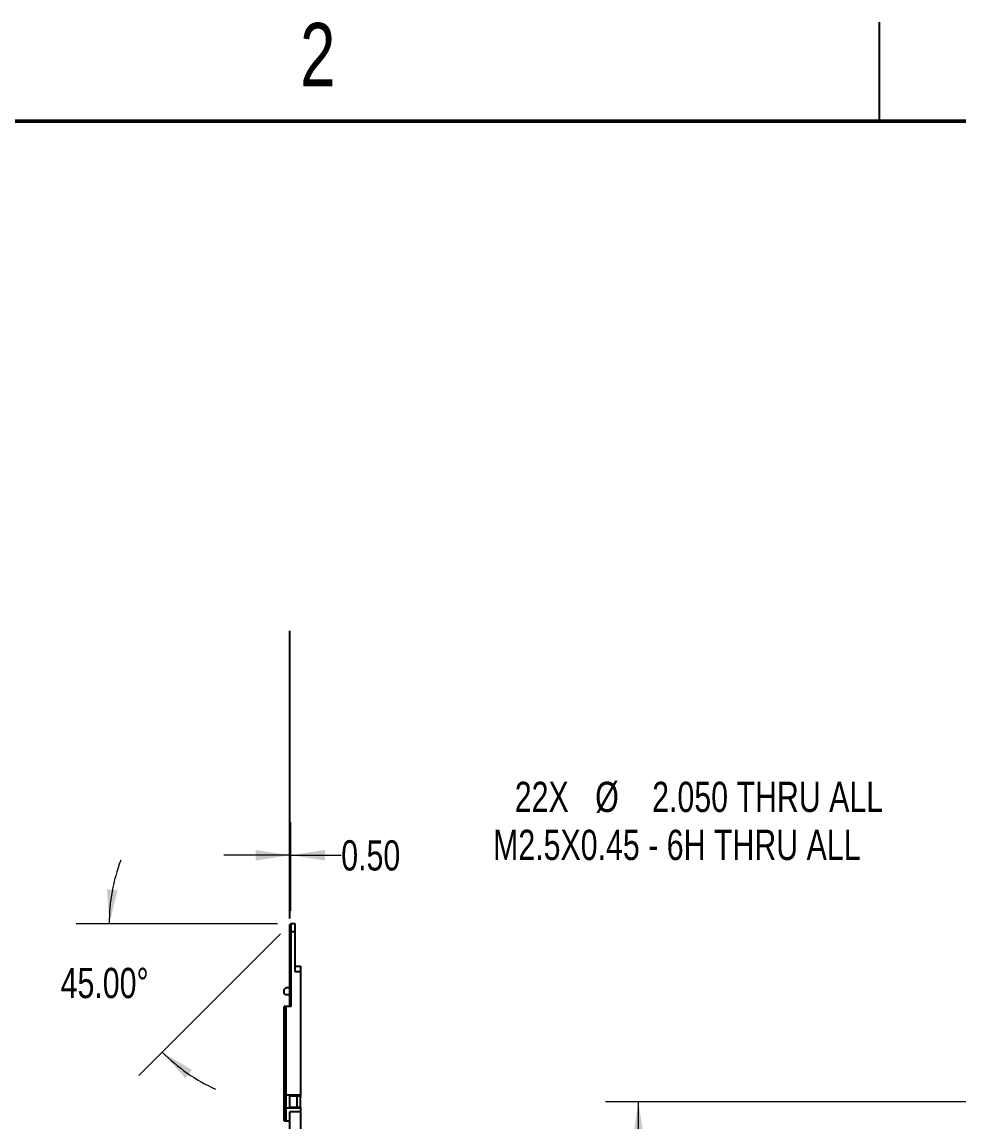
# Model space of a CAD drawing. Header units: millimetres. Extents: x 3 to 429, y 3 to 276.
# Drawn here: x 241.4 to 331.5, y 170.4 to 276.3 of the extents above; entities that cross this region are included whole.
import ezdxf

# ---------------------------------------------------------------- set-up
doc = ezdxf.new("R2010")
doc.units = ezdxf.units.MM
doc.styles.add('SLDTEXTSTYLE0', font='TXT', dxfattribs={"width": 0.75})
doc.dimstyles.new('SLDDIMSTYLE11', dxfattribs={"dimtxt": 0.18, "dimasz": 3.302, "dimexe": 0, "dimexo": 0.0625, "dimgap": 0, "dimtad": 0, "dimtih": 1, "dimtoh": 1, "dimdec": 0, "dimrnd": 1e-09, "dimzin": 0, "dimdsep": 46, "dimtxsty": 'Standard', "dimblk1": 'NONE', "dimblk2": 'NONE', "dimsah": 1, "dimcen": 0.09, "dimadec": 0, "dimazin": 0, "dimtfac": 3.302, "dimtdec": 0, "dimtofl": 0, "dimtmove": 0, "dimatfit": 3, "dimldrblk": 'NONE', "dimfxl": 1, "dimfrac": 2, "dimtolj": 1, "dimtzin": 0, "dimarcsym": 0})
doc.dimstyles.new('SLDDIMSTYLE14', dxfattribs={"dimtxt": 2.910417, "dimasz": 3.302, "dimexe": 0, "dimexo": 0.0625, "dimgap": 0.727604, "dimtad": 0, "dimtih": 1, "dimtoh": 1, "dimdec": 3, "dimlfac": 6.5, "dimrnd": 1e-09, "dimzin": 4, "dimdsep": 46, "dimtxsty": 'SLDTEXTSTYLE0', "dimsah": 1, "dimcen": 0, "dimadec": 0, "dimazin": 1, "dimtfac": 1, "dimtofl": 0, "dimtmove": 0, "dimatfit": 3, "dimfxl": 1, "dimfrac": 2, "dimtolj": 1, "dimtzin": 12, "dimarcsym": 0})
doc.dimstyles.new('SLDDIMSTYLE2', dxfattribs={"dimtxt": 2.910417, "dimasz": 3.302, "dimexe": 0, "dimexo": 0.0625, "dimgap": 0.727604, "dimtad": 0, "dimtih": 1, "dimtoh": 1, "dimlfac": 6.5, "dimrnd": 1e-09, "dimzin": 12, "dimdsep": 46, "dimtxsty": 'SLDTEXTSTYLE0', "dimsah": 1, "dimcen": 0.09, "dimadec": 0, "dimazin": 3, "dimtfac": 1, "dimtofl": 0, "dimtmove": 0, "dimatfit": 3, "dimfxl": 1, "dimfrac": 2, "dimtolj": 1, "dimtzin": 12, "dimarcsym": 0})
doc.dimstyles.new('SLDDIMSTYLE7', dxfattribs={"dimtxt": 2.910417, "dimasz": 3.302, "dimexe": 0, "dimexo": 0.0625, "dimgap": 0.727604, "dimtad": 0, "dimtih": 1, "dimtoh": 1, "dimlfac": 6.5, "dimrnd": 1e-09, "dimzin": 0, "dimdsep": 46, "dimtxsty": 'SLDTEXTSTYLE0', "dimsah": 1, "dimcen": 0.09, "dimadec": 0, "dimazin": 0, "dimtfac": 1, "dimtmove": 0, "dimatfit": 0, "dimfxl": 1, "dimfrac": 2, "dimtolj": 1, "dimtzin": 12, "dimarcsym": 0})
doc.dimstyles.new('SLDDIMSTYLE8', dxfattribs={"dimtxt": 2.910417, "dimasz": 3.302, "dimexe": 0, "dimexo": 0.0625, "dimgap": 0.727604, "dimtad": 0, "dimtih": 1, "dimtoh": 1, "dimdec": 4, "dimlfac": 6.5, "dimzin": 4, "dimdsep": 46, "dimtxsty": 'SLDTEXTSTYLE0', "dimsah": 1, "dimcen": 0.09, "dimazin": 1, "dimtfac": 1, "dimtofl": 0, "dimtmove": 0, "dimatfit": 3, "dimfxl": 1, "dimfrac": 2, "dimtolj": 1, "dimtzin": 12, "dimarcsym": 0})

# ---------------------------------------------------------------- blocks, each defined once
blk = doc.blocks.new('_D_25')
at = {"color": 7, "linetype": 'Continuous', "lineweight": 18}
for p, q in [((267.13, 190.66), (267.13, 199.25)), ((267.21, 190.73), (267.21, 199.25)), ((267.13, 196.07), (260.78, 196.07)), ((267.21, 196.07), (272.07, 196.07))]:
    blk.add_line(p, q, dxfattribs=at)
for points in [[(267.13, 196.07), (263.83, 196.58), (263.83, 195.56)], [(267.21, 196.07), (270.51, 195.56), (270.51, 196.58)]]:
    blk.add_solid(points, dxfattribs=at)
at = {"color": 7, "linetype": 'Continuous', "lineweight": 18, "insert": (272.07, 197.51), "char_height": 2.91, "attachment_point": 1, "style": 'SLDTEXTSTYLE0'}
blk.add_mtext('0.50', dxfattribs=at)
blk = doc.blocks.new('_D_26')
at = {"color": 7, "linetype": 'Continuous', "lineweight": 18}
for p, q in [((265.94, 189.46), (246.56, 189.46)), ((266.23, 188.49), (252.61, 174.87))]:
    blk.add_line(p, q, dxfattribs=at)
for start, end in [(159.4624, 180), (225, 245.5376)]:
    blk.add_arc((267.21, 189.46), 17.47, start, end, dxfattribs=at)
for points in [[(249.74, 189.46), (250.55, 192.7), (249.54, 192.8)], [(254.85, 177.11), (257.07, 174.61), (257.72, 175.4)]]:
    blk.add_solid(points, dxfattribs=at)
at = {"color": 7, "linetype": 'Continuous', "lineweight": 18, "insert": (245.07, 185.23), "char_height": 2.91, "attachment_point": 1, "style": 'SLDTEXTSTYLE0'}
blk.add_mtext('45.00°', dxfattribs=at)
blk = doc.blocks.new('_NONE')
blk = doc.blocks.new('_D_42')
at = {"color": 7, "linetype": 'Continuous', "lineweight": 18}
for p, q in [((352.49, 172.35), (297.49, 172.35)), ((300.67, 117.57), (300.67, 172.35)), ((326.22, 117.57), (297.49, 117.57)), ((300.67, 109.83), (300.67, 117.57)), ((294.32, 109.83), (300.67, 109.83))]:
    blk.add_line(p, q, dxfattribs=at)
for points in [[(300.67, 172.35), (300.16, 169.05), (301.17, 169.05)], [(300.67, 117.57), (301.17, 120.87), (300.16, 120.87)]]:
    blk.add_solid(points, dxfattribs=at)
at = {"color": 7, "linetype": 'Continuous', "lineweight": 18, "char_height": 2.91, "attachment_point": 1, "style": 'SLDTEXTSTYLE0'}
for s, insert in [('2X', (276.91, 111.27)), ('356.08', (282.49, 111.27))]:
    blk.add_mtext(s, dxfattribs=dict(at, insert=insert))
blk = doc.blocks.new('_D_43')
at = {"color": 7, "linetype": 'Continuous', "lineweight": 18}
for p, q in [((338.69, 199.39), (333.14, 199.39)), ((354.23, 172.49), (338.69, 199.39))]:
    blk.add_line(p, q, dxfattribs=at)
blk.add_solid([(354.23, 172.49), (353.02, 175.6), (352.14, 175.09)], dxfattribs=at)
at = {"color": 7, "linetype": 'Continuous', "lineweight": 18, "attachment_point": 1, "style": 'SLDTEXTSTYLE0'}
for s, insert, char_height in [('%%c', (296.51, 203.14), 2.91), ('22X', (288.77, 203.14), 2.91), ('2.050 THRU ALL', (301.99, 203.14), 2.9104), ('M2.5X0.45 - 6H THRU ALL', (286.68, 198.52), 2.9104)]:
    blk.add_mtext(s, dxfattribs=dict(at, insert=insert, char_height=char_height))

msp = doc.modelspace()

# ---------------------------------------------------------------- linework, layer by layer
at = {"color": 7, "linetype": 'Continuous', "lineweight": 25}
for p, q in [((323.85, 266.7), (323.85, 276.225)), ((267.205922, 189.464259), (267.129, 189.387337)), ((267.129, 188.695029), (267.129, 189.387337)), ((267.205922, 188.695029), (267.129, 188.695029)), ((267.129, 181.502722), (267.129, 188.695029)), ((267.205922, 189.464259), (267.205922, 188.695029)), ((267.636694, 189.464259), (267.205922, 189.464259)), ((267.205922, 188.695029), (267.205922, 181.502722)), ((267.636694, 188.695029), (267.205922, 188.695029)), ((267.636694, 188.695029), (267.636694, 189.464259)), ((267.636694, 184.848874), (267.636694, 188.695029)), ((267.636694, 185.387336), (268.144383, 185.387336)), ((268.144383, 185.387336), (268.144383, 184.848874)), ((268.144383, 184.848874), (267.636694, 184.848874)), ((268.144383, 184.848874), (268.144383, 172.964259)), ((266.590536, 183.156568), (266.744385, 183.310414)), ((266.590536, 182.771953), (266.590536, 183.156568)), ((267.129, 183.310414), (266.744385, 183.310414)), ((266.744385, 182.618106), (266.590536, 182.771953)), ((267.129, 182.618106), (266.744385, 182.618106)), ((266.590536, 172.964259), (266.590536, 181.502722)), ((266.744385, 181.502722), (266.590536, 181.502722)), ((266.744385, 181.502722), (266.744385, 172.964259)), ((267.205922, 181.502722), (266.744385, 181.502722)), ((266.744385, 172.964259), (266.590536, 172.964259)), ((266.590536, 171.73349), (266.590536, 172.964259)), ((268.144383, 172.964259), (266.744385, 172.964259)), ((266.744385, 172.964259), (266.744385, 171.73349)), ((267.129, 172.887336), (267.129, 172.964259)), ((267.83669, 172.887336), (267.129, 172.887336)), ((267.129, 171.810413), (267.129, 172.887336)), ((267.83669, 172.887336), (267.83669, 172.964259)), ((267.83669, 171.810413), (267.83669, 172.887336)), ((268.144383, 172.887336), (267.83669, 172.887336)), ((268.144383, 172.964259), (268.144383, 172.887336)), ((268.144383, 171.810413), (268.144383, 172.887336)), ((266.590536, 170.502722), (266.590536, 171.73349)), ((266.590536, 171.73349), (266.744385, 171.73349)), ((266.744385, 171.73349), (266.744385, 170.502722)), ((268.144383, 171.73349), (266.744385, 171.73349)), ((267.129, 171.810413), (267.83669, 171.810413)), ((267.129, 171.73349), (267.129, 171.810413)), ((267.83669, 171.73349), (267.83669, 171.810413)), ((267.83669, 171.810413), (268.144383, 171.810413)), ((268.144383, 171.810413), (268.144383, 171.73349)), ((268.144383, 171.73349), (268.144383, 171.387337)), ((266.590536, 170.502722), (266.744385, 170.502722)), ((266.744385, 170.502722), (267.129, 170.502722)), ((268.144383, 171.387337), (267.129, 171.387337)), ((267.129, 169.387337), (267.129, 171.387337)), ((268.144383, 171.387337), (268.144383, 169.387337))]:
    msp.add_line(p, q, dxfattribs=at)
at = {"color": 7, "linetype": 'Continuous', "lineweight": 50}
msp.add_line((12.7, 266.7), (419.1, 266.7), dxfattribs=at)

# ---------------------------------------------------------------- texts
at = {"color": 7, "linetype": 'Continuous', "lineweight": 0, "insert": (269.813617, 276.16369), "char_height": 6.096, "attachment_point": 2, "style": 'SLDTEXTSTYLE0'}
msp.add_mtext('2', dxfattribs=at)

# ---------------------------------------------------------------- dimensions: what is measured, and where the dimension line sits
at = {"color": 7, "linetype": 'Continuous', "lineweight": 18}
dim = msp.add_diameter_dim_2p(p1=(354.38511, 172.21231), p2=(354.227418, 172.485441), text='22X <> THRU ALL\\PM2.5X0.45 - 6H THRU ALL\\P', dimstyle='SLDDIMSTYLE14', dxfattribs=at)
dim.commit()
dim.dimension.update_dxf_attribs({"geometry": '_D_43', "text_midpoint": (309.114158, 199.392941), "dimtype": 163})
dim = msp.add_linear_dim(base=(267.205923, 196.071416), p1=(267.128999, 189.387337), p2=(267.205923, 189.46426), dimstyle='SLDDIMSTYLE7', dxfattribs=at)
dim.commit()
dim.dimension.update_dxf_attribs({"geometry": '_D_25', "text_midpoint": (275.830799, 196.071416), "dimtype": 160})
dim = msp.add_angular_dim_2l(base=(250.017398, 192.578277), line1=((267.128999, 189.387337), (267.205923, 189.46426)), line2=((267.636692, 189.46426), (267.205923, 189.46426)), dimstyle='SLDDIMSTYLE8', dxfattribs=at)
dim.commit()
dim.dimension.update_dxf_attribs({"geometry": '_D_26', "text_midpoint": (250.686097, 183.786423), "dimtype": 162})
dim = msp.add_linear_dim(base=(300.665885, 172.348875), p1=(327.49088, 117.568106), p2=(353.757803, 172.348875), angle=90, text='2X <>', dimstyle='SLDDIMSTYLE2', dxfattribs=at)
dim.commit()
dim.dimension.update_dxf_attribs({"geometry": '_D_42', "text_midpoint": (300.665885, 109.832897), "dimtype": 160})

# ---------------------------------------------------------------- leaders
at = {"color": 7, "linetype": 'Continuous', "lineweight": 18, "has_arrowhead": 0}
msp.add_leader([(267.128999, 189.964564), (267.128999, 217.670831)], dimstyle='SLDDIMSTYLE11', dxfattribs=at)

doc.saveas('drawing.dxf')
